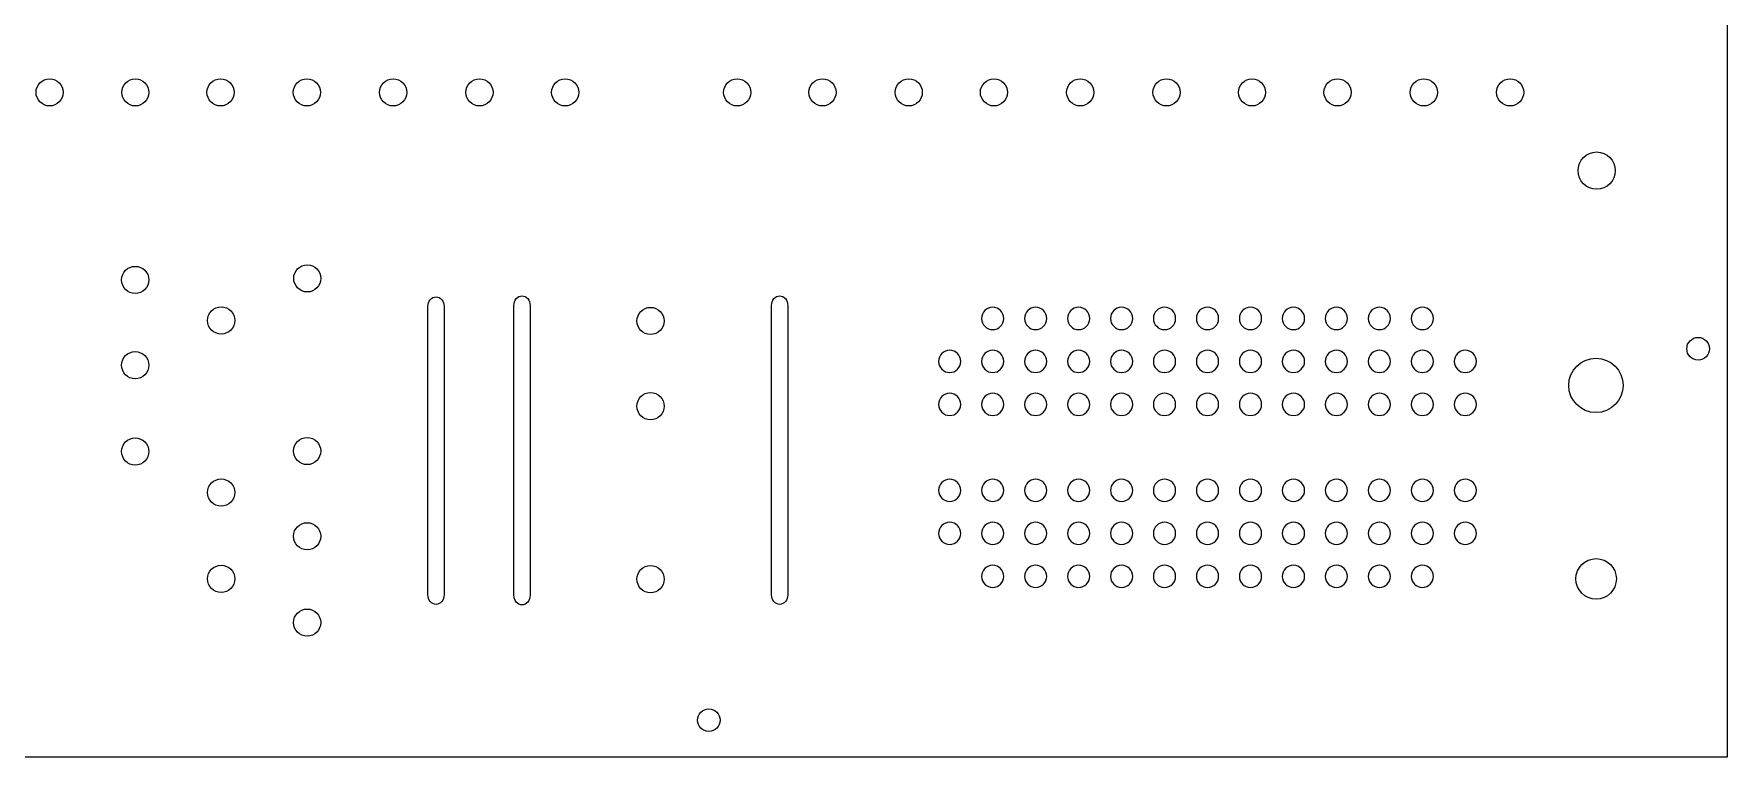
# Model space of a CAD drawing. Header units: millimetres. Extents: x 0 to 760, y 0 to 390.
# Drawn here: x 386.2 to 760, y 0 to 159.6 of the extents above; entities that cross this region are included whole.
import ezdxf

# ---------------------------------------------------------------- set-up
doc = ezdxf.new("R2010")
doc.units = ezdxf.units.MM
doc.layers.get('0').update_dxf_attribs({"linetype": 'CONTINUOUS'})

msp = doc.modelspace()

# ---------------------------------------------------------------- linework, layer by layer
at = {"color": 0}
for p, q in [((760.003, 390.003), (760.003, 0)), ((392.652, 146.681), (392.652, 146.681)), ((411.582, 146.681), (411.582, 146.681)), ((430.399, 146.681), (430.399, 146.681)), ((449.449, 146.681), (449.449, 146.681)), ((468.499, 146.681), (468.499, 146.681)), ((487.549, 146.681), (487.549, 146.681)), ((506.48, 146.681), (506.48, 146.681)), ((544.456, 146.681), (544.456, 146.681)), ((563.277, 146.681), (563.277, 146.681)), ((582.323, 146.68), (582.323, 146.68)), ((601.14, 146.68), (601.14, 146.68)), ((620.19, 146.68), (620.19, 146.68)), ((639.24, 146.68), (639.24, 146.68)), ((658.107, 146.681), (658.107, 146.681)), ((676.991, 146.681), (676.991, 146.681)), ((696.045, 146.681), (696.045, 146.681)), ((715.088, 146.68), (715.088, 146.68)), ((735.316, 129.403), (735.316, 129.403)), ((411.554, 105.288), (411.554, 105.288)), ((449.538, 105.64), (449.538, 105.64)), ((473.174, 35.8263), (473.174, 99.4269)), ((476.758, 99.4269), (476.758, 35.8263)), ((492.146, 35.7202), (492.146, 99.6516)), ((495.734, 99.6516), (495.734, 35.7202)), ((549.035, 35.8207), (549.035, 99.6541)), ((552.623, 99.6541), (552.623, 35.8207)), ((430.526, 96.351), (430.526, 96.351)), ((525.332, 96.2339), (525.332, 96.2339)), ((756.091, 90.1086), (756.091, 90.1086)), ((411.554, 86.4732), (411.554, 86.4732)), ((737.023, 82.0127), (737.023, 82.0127)), ((525.332, 77.439), (525.332, 77.439)), ((411.554, 67.4232), (411.554, 67.4232)), ((449.499, 67.5404), (449.499, 67.5404)), ((430.526, 58.3681), (430.526, 58.3681)), ((449.499, 48.726), (449.499, 48.726)), ((430.526, 39.3181), (430.526, 39.3181)), ((525.332, 39.2603), (525.332, 39.2603)), ((735.552, 39.3266), (735.552, 39.3266)), ((449.499, 29.6761), (449.499, 29.6761)), ((537.693, 8.1456), (537.693, 8.1456)), ((760.003, 0), (0, 0))]:
    msp.add_line(p, q, dxfattribs=at)
at = {"color": 7}
for p, q in [((595.401, 96.792), (595.401, 96.792)), ((604.89, 96.792), (604.89, 96.792)), ((614.377, 96.792), (614.377, 96.792)), ((623.856, 96.7906), (623.856, 96.7906)), ((633.342, 96.7906), (633.342, 96.7906)), ((642.832, 96.792), (642.832, 96.792)), ((652.321, 96.792), (652.321, 96.792)), ((661.801, 96.7906), (661.801, 96.7906)), ((671.29, 96.792), (671.29, 96.792)), ((680.776, 96.792), (680.776, 96.792)), ((690.259, 96.792), (690.259, 96.792)), ((585.922, 87.3054), (585.922, 87.3054)), ((595.401, 87.3054), (595.401, 87.3054)), ((604.89, 87.3054), (604.89, 87.3054)), ((614.377, 87.3054), (614.377, 87.3054)), ((623.856, 87.3054), (623.856, 87.3054)), ((633.342, 87.3054), (633.342, 87.3054)), ((642.832, 87.3054), (642.832, 87.3054)), ((652.321, 87.3054), (652.321, 87.3054)), ((661.801, 87.3054), (661.801, 87.3054)), ((671.29, 87.3054), (671.29, 87.3054)), ((680.776, 87.3054), (680.776, 87.3054)), ((690.259, 87.3054), (690.259, 87.3054)), ((699.745, 87.3054), (699.745, 87.3054)), ((585.922, 77.8192), (585.922, 77.8192)), ((595.401, 77.8207), (595.401, 77.8207)), ((604.89, 77.8192), (604.89, 77.8192)), ((614.377, 77.8192), (614.377, 77.8192)), ((623.856, 77.8192), (623.856, 77.8192)), ((633.342, 77.8192), (633.342, 77.8192)), ((642.832, 77.8192), (642.832, 77.8192)), ((652.321, 77.8192), (652.321, 77.8192)), ((661.801, 77.8192), (661.801, 77.8192)), ((671.29, 77.8207), (671.29, 77.8207)), ((680.776, 77.8207), (680.776, 77.8207)), ((690.259, 77.8192), (690.259, 77.8192)), ((699.745, 77.8207), (699.745, 77.8207)), ((585.922, 58.849), (585.922, 58.849)), ((595.401, 58.849), (595.401, 58.849)), ((604.89, 58.849), (604.89, 58.849)), ((614.377, 58.849), (614.377, 58.849)), ((623.856, 58.849), (623.856, 58.849)), ((633.342, 58.849), (633.342, 58.849)), ((642.832, 58.849), (642.832, 58.849)), ((652.321, 58.849), (652.321, 58.849)), ((661.801, 58.849), (661.801, 58.849)), ((671.29, 58.849), (671.29, 58.849)), ((680.776, 58.849), (680.776, 58.849)), ((690.259, 58.849), (690.259, 58.849)), ((699.745, 58.849), (699.745, 58.849)), ((585.922, 49.3628), (585.922, 49.3628)), ((595.408, 49.3628), (595.408, 49.3628)), ((604.89, 49.3628), (604.89, 49.3628)), ((614.377, 49.3628), (614.377, 49.3628)), ((623.856, 49.3628), (623.856, 49.3628)), ((633.342, 49.3628), (633.342, 49.3628)), ((642.832, 49.3628), (642.832, 49.3628)), ((652.321, 49.3628), (652.321, 49.3628)), ((661.801, 49.3628), (661.801, 49.3628)), ((671.29, 49.3628), (671.29, 49.3628)), ((680.776, 49.3628), (680.776, 49.3628)), ((690.259, 49.3628), (690.259, 49.3628)), ((699.745, 49.3628), (699.745, 49.3628)), ((595.401, 39.8791), (595.401, 39.8791)), ((604.89, 39.8791), (604.89, 39.8791)), ((614.377, 39.8791), (614.377, 39.8791)), ((623.856, 39.8791), (623.856, 39.8791)), ((633.342, 39.8791), (633.342, 39.8791)), ((642.832, 39.8791), (642.832, 39.8791)), ((652.321, 39.8791), (652.321, 39.8791)), ((661.801, 39.8791), (661.801, 39.8791)), ((671.29, 39.8791), (671.29, 39.8791)), ((680.776, 39.8791), (680.776, 39.8791)), ((690.259, 39.8791), (690.259, 39.8791))]:
    msp.add_line(p, q, dxfattribs=at)
at = {"color": 0}
for points in [[(386.652, 146.681), (386.652, 148.337), (387.996, 149.681), (389.65, 149.681)], [(389.65, 149.681), (391.308, 149.681), (392.652, 148.337), (392.652, 146.681)], [(405.585, 146.681), (405.585, 148.337), (406.926, 149.681), (408.584, 149.681)], [(408.584, 149.681), (410.242, 149.681), (411.582, 148.337), (411.582, 146.681)], [(424.399, 146.681), (424.399, 148.337), (425.743, 149.681), (427.397, 149.681)], [(427.397, 149.681), (429.055, 149.681), (430.399, 148.337), (430.399, 146.681)], [(443.449, 146.681), (443.449, 148.337), (444.793, 149.681), (446.447, 149.681)], [(446.447, 149.681), (448.105, 149.681), (449.449, 148.337), (449.449, 146.681)], [(462.499, 146.681), (462.499, 148.337), (463.843, 149.681), (465.497, 149.681)], [(465.497, 149.681), (467.155, 149.681), (468.499, 148.337), (468.499, 146.681)], [(481.549, 146.681), (481.549, 148.337), (482.893, 149.681), (484.547, 149.681)], [(484.547, 149.681), (486.205, 149.681), (487.549, 148.337), (487.549, 146.681)], [(500.482, 146.681), (500.482, 148.337), (501.823, 149.681), (503.481, 149.681)], [(503.481, 149.681), (505.139, 149.681), (506.48, 148.337), (506.48, 146.681)], [(538.455, 146.681), (538.455, 148.337), (539.796, 149.681), (541.454, 149.681)], [(541.454, 149.681), (543.112, 149.681), (544.456, 148.337), (544.456, 146.681)], [(557.28, 146.681), (557.28, 148.337), (558.62, 149.681), (560.278, 149.681)], [(560.278, 149.681), (561.936, 149.681), (563.277, 148.337), (563.277, 146.681)], [(576.326, 146.68), (576.326, 148.336), (577.667, 149.68), (579.325, 149.68)], [(579.325, 149.68), (580.983, 149.68), (582.323, 148.336), (582.323, 146.68)], [(595.14, 146.68), (595.14, 148.336), (596.484, 149.68), (598.142, 149.68)], [(598.142, 149.68), (599.796, 149.68), (601.14, 148.336), (601.14, 146.68)], [(614.19, 146.68), (614.19, 148.337), (615.534, 149.681), (617.192, 149.681)], [(617.192, 149.681), (618.846, 149.681), (620.19, 148.337), (620.19, 146.68)], [(633.243, 146.68), (633.243, 148.337), (634.584, 149.681), (636.242, 149.681)], [(636.242, 149.681), (637.9, 149.681), (639.24, 148.337), (639.24, 146.68)], [(652.11, 146.681), (652.11, 148.337), (653.454, 149.681), (655.108, 149.681)], [(655.108, 149.681), (656.763, 149.681), (658.107, 148.337), (658.107, 146.681)], [(670.99, 146.681), (670.99, 148.337), (672.338, 149.681), (673.993, 149.681)], [(673.993, 149.681), (675.651, 149.681), (676.991, 148.337), (676.991, 146.681)], [(690.044, 146.681), (690.044, 148.337), (691.384, 149.681), (693.039, 149.681)], [(693.039, 149.681), (694.701, 149.681), (696.045, 148.337), (696.045, 146.681)], [(709.087, 146.68), (709.087, 148.336), (710.427, 149.681), (712.085, 149.681)], [(712.085, 149.681), (713.744, 149.681), (715.088, 148.336), (715.088, 146.68)], [(389.65, 143.681), (387.996, 143.681), (386.652, 145.025), (386.652, 146.681)], [(392.652, 146.681), (392.652, 145.025), (391.308, 143.681), (389.65, 143.681)], [(408.584, 143.681), (406.926, 143.681), (405.585, 145.025), (405.585, 146.681)], [(411.582, 146.681), (411.582, 145.025), (410.242, 143.681), (408.584, 143.681)], [(427.397, 143.681), (425.743, 143.681), (424.399, 145.025), (424.399, 146.681)], [(430.399, 146.681), (430.399, 145.025), (429.055, 143.681), (427.397, 143.681)], [(446.447, 143.681), (444.793, 143.681), (443.449, 145.025), (443.449, 146.681)], [(449.449, 146.681), (449.449, 145.025), (448.105, 143.681), (446.447, 143.681)], [(465.497, 143.681), (463.843, 143.681), (462.499, 145.025), (462.499, 146.681)], [(468.499, 146.681), (468.499, 145.025), (467.155, 143.681), (465.497, 143.681)], [(484.547, 143.681), (482.893, 143.681), (481.549, 145.025), (481.549, 146.681)], [(487.549, 146.681), (487.549, 145.025), (486.205, 143.681), (484.547, 143.681)], [(503.481, 143.681), (501.823, 143.681), (500.482, 145.025), (500.482, 146.681)], [(506.48, 146.681), (506.48, 145.025), (505.139, 143.681), (503.481, 143.681)], [(541.454, 143.681), (539.796, 143.681), (538.455, 145.025), (538.455, 146.681)], [(544.456, 146.681), (544.456, 145.025), (543.112, 143.681), (541.454, 143.681)], [(560.278, 143.681), (558.62, 143.681), (557.28, 145.025), (557.28, 146.681)], [(563.277, 146.681), (563.277, 145.025), (561.936, 143.681), (560.278, 143.681)], [(579.325, 143.68), (577.667, 143.68), (576.326, 145.023), (576.326, 146.68)], [(582.323, 146.68), (582.323, 145.023), (580.983, 143.68), (579.325, 143.68)], [(598.142, 143.68), (596.484, 143.68), (595.14, 145.023), (595.14, 146.68)], [(601.14, 146.68), (601.14, 145.023), (599.796, 143.68), (598.142, 143.68)], [(617.192, 143.68), (615.534, 143.68), (614.19, 145.023), (614.19, 146.68)], [(620.19, 146.68), (620.19, 145.023), (618.846, 143.68), (617.192, 143.68)], [(636.242, 143.68), (634.584, 143.68), (633.243, 145.023), (633.243, 146.68)], [(639.24, 146.68), (639.24, 145.023), (637.9, 143.68), (636.242, 143.68)], [(655.108, 143.681), (653.454, 143.681), (652.11, 145.023), (652.11, 146.681)], [(658.107, 146.681), (658.107, 145.023), (656.763, 143.681), (655.108, 143.681)], [(673.993, 143.681), (672.338, 143.681), (670.99, 145.025), (670.99, 146.681)], [(676.991, 146.681), (676.991, 145.025), (675.651, 143.681), (673.993, 143.681)], [(693.039, 143.681), (691.384, 143.681), (690.044, 145.025), (690.044, 146.681)], [(696.045, 146.681), (696.045, 145.025), (694.701, 143.681), (693.039, 143.681)], [(712.085, 143.68), (710.427, 143.68), (709.087, 145.023), (709.087, 146.68)], [(715.088, 146.68), (715.088, 145.023), (713.744, 143.68), (712.085, 143.68)], [(727.086, 129.403), (727.086, 131.676), (728.924, 133.519), (731.199, 133.519)], [(731.199, 133.519), (733.471, 133.519), (735.316, 131.676), (735.316, 129.403)], [(731.199, 125.286), (728.924, 125.286), (727.086, 127.129), (727.086, 129.403)], [(735.316, 129.403), (735.316, 127.129), (733.471, 125.286), (731.199, 125.286)], [(443.537, 105.64), (443.537, 107.298), (444.881, 108.642), (446.536, 108.642)], [(446.536, 108.642), (448.194, 108.642), (449.538, 107.298), (449.538, 105.64)], [(405.553, 105.288), (405.553, 106.945), (406.897, 108.289), (408.555, 108.289)], [(408.555, 102.288), (406.897, 102.288), (405.553, 103.631), (405.553, 105.288)], [(408.555, 108.289), (410.21, 108.289), (411.554, 106.945), (411.554, 105.288)], [(411.554, 105.288), (411.554, 103.631), (410.21, 102.288), (408.555, 102.288)], [(446.536, 102.64), (444.881, 102.64), (443.537, 103.984), (443.537, 105.64)], [(449.538, 105.64), (449.538, 103.984), (448.194, 102.64), (446.536, 102.64)], [(473.174, 99.4269), (473.174, 100.595), (473.978, 101.545), (474.966, 101.545)], [(474.966, 101.545), (475.957, 101.545), (476.758, 100.595), (476.758, 99.4269)], [(492.146, 99.6516), (492.146, 100.827), (492.95, 101.781), (493.942, 101.781)], [(493.942, 101.781), (494.93, 101.781), (495.734, 100.827), (495.734, 99.6516)], [(549.035, 99.6541), (549.035, 100.828), (549.839, 101.781), (550.827, 101.781)], [(550.827, 101.781), (551.819, 101.781), (552.623, 100.828), (552.623, 99.6541)], [(424.526, 96.351), (424.526, 98.0073), (425.87, 99.351), (427.524, 99.351)], [(427.524, 99.351), (429.182, 99.351), (430.526, 98.0073), (430.526, 96.351)], [(519.331, 96.2339), (519.331, 97.8902), (520.675, 99.2339), (522.333, 99.2339)], [(522.333, 99.2339), (523.988, 99.2339), (525.332, 97.8902), (525.332, 96.2339)], [(427.524, 93.351), (425.87, 93.351), (424.526, 94.6947), (424.526, 96.351)], [(430.526, 96.351), (430.526, 94.6947), (429.182, 93.351), (427.524, 93.351)], [(522.333, 93.2339), (520.675, 93.2339), (519.331, 94.5776), (519.331, 96.2339)], [(525.332, 96.2339), (525.332, 94.5776), (523.988, 93.2339), (522.333, 93.2339)], [(751.092, 90.1086), (751.092, 91.488), (752.21, 92.6084), (753.593, 92.6084)], [(753.593, 87.6074), (752.21, 87.6074), (751.092, 88.7278), (751.092, 90.1086)], [(753.593, 92.6084), (754.976, 92.6084), (756.091, 91.488), (756.091, 90.1086)], [(756.091, 90.1086), (756.091, 88.7278), (754.976, 87.6074), (753.593, 87.6074)], [(405.553, 86.4732), (405.553, 88.1295), (406.897, 89.4733), (408.555, 89.4733)], [(408.555, 83.4732), (406.897, 83.4732), (405.553, 84.8169), (405.553, 86.4732)], [(408.555, 89.4733), (410.21, 89.4733), (411.554, 88.1295), (411.554, 86.4732)], [(411.554, 86.4732), (411.554, 84.8169), (410.21, 83.4732), (408.555, 83.4732)], [(725.029, 82.0127), (725.029, 85.3253), (727.71, 88.011), (731.026, 88.011)], [(731.026, 88.011), (734.339, 88.011), (737.023, 85.3253), (737.023, 82.0127)], [(519.331, 77.439), (519.331, 79.0952), (520.675, 80.439), (522.333, 80.439)], [(522.333, 80.439), (523.988, 80.439), (525.332, 79.0952), (525.332, 77.439)], [(731.026, 76.0141), (727.71, 76.0141), (725.029, 78.7012), (725.029, 82.0127)], [(737.023, 82.0127), (737.023, 78.7012), (734.339, 76.0141), (731.026, 76.0141)], [(522.333, 74.4389), (520.675, 74.4389), (519.331, 75.7823), (519.331, 77.439)], [(525.332, 77.439), (525.332, 75.7823), (523.988, 74.4389), (522.333, 74.4389)], [(405.553, 67.4232), (405.553, 69.0795), (406.897, 70.4233), (408.555, 70.4233)], [(408.555, 64.4232), (406.897, 64.4232), (405.553, 65.7669), (405.553, 67.4232)], [(408.555, 70.4233), (410.21, 70.4233), (411.554, 69.0795), (411.554, 67.4232)], [(411.554, 67.4232), (411.554, 65.7669), (410.21, 64.4232), (408.555, 64.4232)], [(443.498, 67.5404), (443.498, 69.1967), (444.839, 70.5404), (446.497, 70.5404)], [(446.497, 64.5403), (444.839, 64.5403), (443.498, 65.8841), (443.498, 67.5404)], [(446.497, 70.5404), (448.155, 70.5404), (449.499, 69.1967), (449.499, 67.5404)], [(449.499, 67.5404), (449.499, 65.8841), (448.155, 64.5403), (446.497, 64.5403)], [(424.526, 58.3681), (424.526, 60.0258), (425.87, 61.3696), (427.524, 61.3696)], [(427.524, 61.3696), (429.182, 61.3696), (430.526, 60.0258), (430.526, 58.3681)], [(427.524, 55.3681), (425.87, 55.3681), (424.526, 56.7118), (424.526, 58.3681)], [(430.526, 58.3681), (430.526, 56.7118), (429.182, 55.3681), (427.524, 55.3681)], [(443.498, 48.726), (443.498, 50.3823), (444.839, 51.726), (446.497, 51.726)], [(446.497, 45.726), (444.839, 45.726), (443.498, 47.0697), (443.498, 48.726)], [(446.497, 51.726), (448.155, 51.726), (449.499, 50.3823), (449.499, 48.726)], [(449.499, 48.726), (449.499, 47.0697), (448.155, 45.726), (446.497, 45.726)], [(424.526, 39.3181), (424.526, 40.9744), (425.87, 42.3182), (427.524, 42.3182)], [(427.524, 42.3182), (429.182, 42.3182), (430.526, 40.9744), (430.526, 39.3181)], [(519.331, 39.2603), (519.331, 40.9166), (520.675, 42.2603), (522.333, 42.2603)], [(522.333, 42.2603), (523.988, 42.2603), (525.332, 40.9166), (525.332, 39.2603)], [(726.613, 39.3266), (726.613, 41.7961), (728.613, 43.7967), (731.086, 43.7967)], [(731.086, 43.7967), (733.552, 43.7967), (735.552, 41.7961), (735.552, 39.3266)], [(427.524, 36.3181), (425.87, 36.3181), (424.526, 37.6619), (424.526, 39.3181)], [(430.526, 39.3181), (430.526, 37.6619), (429.182, 36.3181), (427.524, 36.3181)], [(522.333, 36.2603), (520.675, 36.2603), (519.331, 37.604), (519.331, 39.2603)], [(525.332, 39.2603), (525.332, 37.604), (523.988, 36.2603), (522.333, 36.2603)], [(731.086, 34.8575), (728.613, 34.8575), (726.613, 36.8582), (726.613, 39.3266)], [(735.552, 39.3266), (735.552, 36.8582), (733.552, 34.8575), (731.086, 34.8575)], [(474.966, 33.7068), (473.978, 33.7068), (473.174, 34.6549), (473.174, 35.8263)], [(476.758, 35.8263), (476.758, 34.6549), (475.957, 33.7068), (474.966, 33.7068)], [(493.942, 33.5897), (492.95, 33.5897), (492.146, 34.5419), (492.146, 35.7202)], [(495.734, 35.7202), (495.734, 34.5419), (494.93, 33.5897), (493.942, 33.5897)], [(550.827, 33.6944), (549.839, 33.6944), (549.035, 34.6452), (549.035, 35.8207)], [(552.623, 35.8207), (552.623, 34.6452), (551.819, 33.6944), (550.827, 33.6944)], [(443.498, 29.6761), (443.498, 31.3325), (444.839, 32.676), (446.497, 32.676)], [(446.497, 32.676), (448.155, 32.676), (449.499, 31.3325), (449.499, 29.6761)], [(446.497, 26.6761), (444.839, 26.6761), (443.498, 28.0197), (443.498, 29.6761)], [(449.499, 29.6761), (449.499, 28.0197), (448.155, 26.6761), (446.497, 26.6761)], [(532.694, 8.1456), (532.694, 9.5264), (533.813, 10.6454), (535.196, 10.6454)], [(535.196, 5.6458), (533.813, 5.6458), (532.694, 6.7648), (532.694, 8.1456)], [(535.196, 10.6454), (536.575, 10.6454), (537.693, 9.5264), (537.693, 8.1456)], [(537.693, 8.1456), (537.693, 6.7648), (536.575, 5.6458), (535.196, 5.6458)]]:
    msp.add_open_spline(points, degree=3, dxfattribs=at)
at = {"color": 7}
for points in [[(597.86, 99.2449), (596.505, 99.2449), (595.401, 98.1481), (595.401, 96.792)], [(600.311, 96.792), (600.311, 98.1481), (599.214, 99.2449), (597.86, 99.2449)], [(607.346, 99.2449), (605.988, 99.2449), (604.89, 98.1481), (604.89, 96.792)], [(609.801, 96.792), (609.801, 98.1481), (608.7, 99.2449), (607.346, 99.2449)], [(616.828, 99.2449), (615.47, 99.2449), (614.377, 98.1481), (614.377, 96.792)], [(619.284, 96.792), (619.284, 98.1481), (618.183, 99.2449), (616.828, 99.2449)], [(626.311, 99.2449), (624.956, 99.2449), (623.856, 98.1481), (623.856, 96.7906)], [(628.763, 96.7906), (628.763, 98.1481), (627.669, 99.2449), (626.311, 99.2449)], [(635.797, 99.2449), (634.443, 99.2449), (633.342, 98.1481), (633.342, 96.7906)], [(638.253, 96.7906), (638.253, 98.1481), (637.152, 99.2449), (635.797, 99.2449)], [(645.287, 99.2449), (643.932, 99.2449), (642.832, 98.1481), (642.832, 96.792)], [(647.739, 96.792), (647.739, 98.1481), (646.638, 99.2449), (645.287, 99.2449)], [(654.773, 99.2449), (653.419, 99.2449), (652.321, 98.1481), (652.321, 96.792)], [(657.229, 96.792), (657.229, 98.1481), (656.131, 99.2449), (654.773, 99.2449)], [(664.256, 99.2449), (662.898, 99.2449), (661.801, 98.1481), (661.801, 96.7906)], [(666.711, 96.7906), (666.711, 98.1481), (665.611, 99.2449), (664.256, 99.2449)], [(673.746, 99.2449), (672.391, 99.2449), (671.29, 98.1481), (671.29, 96.792)], [(676.197, 96.792), (676.197, 98.1481), (675.104, 99.2449), (673.746, 99.2449)], [(683.228, 99.2449), (681.877, 99.2449), (680.776, 98.1481), (680.776, 96.792)], [(685.687, 96.792), (685.687, 98.1481), (684.583, 99.2449), (683.228, 99.2449)], [(692.718, 99.2449), (691.36, 99.2449), (690.259, 98.1481), (690.259, 96.792)], [(695.166, 96.792), (695.166, 98.1481), (694.069, 99.2449), (692.718, 99.2449)], [(595.401, 96.792), (595.401, 95.4359), (596.505, 94.3377), (597.86, 94.3377)], [(597.86, 94.3377), (599.214, 94.3377), (600.311, 95.4359), (600.311, 96.792)], [(604.89, 96.792), (604.89, 95.4359), (605.988, 94.3377), (607.346, 94.3377)], [(607.346, 94.3377), (608.7, 94.3377), (609.801, 95.4359), (609.801, 96.792)], [(614.377, 96.792), (614.377, 95.4359), (615.47, 94.3377), (616.828, 94.3377)], [(616.828, 94.3377), (618.183, 94.3377), (619.284, 95.4359), (619.284, 96.792)], [(623.856, 96.7906), (623.856, 95.4359), (624.956, 94.3363), (626.311, 94.3363)], [(626.311, 94.3363), (627.669, 94.3363), (628.763, 95.4359), (628.763, 96.7906)], [(633.342, 96.7906), (633.342, 95.4359), (634.443, 94.3363), (635.797, 94.3363)], [(635.797, 94.3363), (637.152, 94.3363), (638.253, 95.4359), (638.253, 96.7906)], [(642.832, 96.792), (642.832, 95.4359), (643.932, 94.3377), (645.287, 94.3377)], [(645.287, 94.3377), (646.638, 94.3377), (647.739, 95.4359), (647.739, 96.792)], [(652.321, 96.792), (652.321, 95.4359), (653.419, 94.3377), (654.773, 94.3377)], [(654.773, 94.3377), (656.131, 94.3377), (657.229, 95.4359), (657.229, 96.792)], [(661.801, 96.7906), (661.801, 95.4359), (662.898, 94.3363), (664.256, 94.3363)], [(664.256, 94.3363), (665.611, 94.3363), (666.711, 95.4359), (666.711, 96.7906)], [(671.29, 96.792), (671.29, 95.4359), (672.391, 94.3377), (673.746, 94.3377)], [(673.746, 94.3377), (675.104, 94.3377), (676.197, 95.4359), (676.197, 96.792)], [(680.776, 96.792), (680.776, 95.4359), (681.877, 94.3377), (683.228, 94.3377)], [(683.228, 94.3377), (684.583, 94.3377), (685.687, 95.4359), (685.687, 96.792)], [(690.259, 96.792), (690.259, 95.4359), (691.36, 94.3377), (692.718, 94.3377)], [(692.718, 94.3377), (694.069, 94.3377), (695.166, 95.4359), (695.166, 96.792)], [(588.377, 89.7611), (587.019, 89.7611), (585.922, 88.6601), (585.922, 87.3054)], [(590.829, 87.3054), (590.829, 88.6601), (589.732, 89.7611), (588.377, 89.7611)], [(597.86, 89.7611), (596.505, 89.7611), (595.401, 88.6601), (595.401, 87.3054)], [(600.311, 87.3054), (600.311, 88.6601), (599.214, 89.7611), (597.86, 89.7611)], [(607.346, 89.7611), (605.988, 89.7611), (604.89, 88.6601), (604.89, 87.3054)], [(609.801, 87.3054), (609.801, 88.6601), (608.7, 89.7611), (607.346, 89.7611)], [(616.828, 89.7601), (615.47, 89.7601), (614.377, 88.6601), (614.377, 87.3054)], [(619.284, 87.3054), (619.284, 88.6601), (618.183, 89.7601), (616.828, 89.7601)], [(626.311, 89.7601), (624.956, 89.7601), (623.856, 88.6601), (623.856, 87.3054)], [(628.763, 87.3054), (628.763, 88.6601), (627.669, 89.7601), (626.311, 89.7601)], [(635.797, 89.7601), (634.443, 89.7601), (633.342, 88.6601), (633.342, 87.3054)], [(638.253, 87.3054), (638.253, 88.6601), (637.152, 89.7601), (635.797, 89.7601)], [(645.287, 89.7601), (643.932, 89.7601), (642.832, 88.6601), (642.832, 87.3054)], [(647.739, 87.3054), (647.739, 88.6601), (646.638, 89.7601), (645.287, 89.7601)], [(654.773, 89.7611), (653.419, 89.7611), (652.321, 88.6601), (652.321, 87.3054)], [(657.229, 87.3054), (657.229, 88.6601), (656.131, 89.7611), (654.773, 89.7611)], [(664.256, 89.7601), (662.898, 89.7601), (661.801, 88.6601), (661.801, 87.3054)], [(666.711, 87.3054), (666.711, 88.6601), (665.611, 89.7601), (664.256, 89.7601)], [(673.746, 89.7601), (672.391, 89.7601), (671.29, 88.6601), (671.29, 87.3054)], [(676.197, 87.3054), (676.197, 88.6601), (675.104, 89.7601), (673.746, 89.7601)], [(683.228, 89.7611), (681.877, 89.7611), (680.776, 88.6601), (680.776, 87.3054)], [(685.687, 87.3054), (685.687, 88.6601), (684.583, 89.7611), (683.228, 89.7611)], [(692.718, 89.7611), (691.36, 89.7611), (690.259, 88.6601), (690.259, 87.3054)], [(695.166, 87.3054), (695.166, 88.6601), (694.069, 89.7611), (692.718, 89.7611)], [(702.201, 89.7611), (700.85, 89.7611), (699.745, 88.6601), (699.745, 87.3054)], [(704.656, 87.3054), (704.656, 88.6601), (703.559, 89.7611), (702.201, 89.7611)], [(585.922, 87.3054), (585.922, 85.9511), (587.019, 84.8526), (588.377, 84.8526)], [(588.377, 84.8526), (589.732, 84.8526), (590.829, 85.9511), (590.829, 87.3054)], [(595.401, 87.3054), (595.401, 85.9497), (596.505, 84.8526), (597.86, 84.8526)], [(597.86, 84.8526), (599.214, 84.8526), (600.311, 85.9497), (600.311, 87.3054)], [(604.89, 87.3054), (604.89, 85.9511), (605.988, 84.8526), (607.346, 84.8526)], [(607.346, 84.8526), (608.7, 84.8526), (609.801, 85.9511), (609.801, 87.3054)], [(614.377, 87.3054), (614.377, 85.9497), (615.47, 84.8526), (616.828, 84.8526)], [(616.828, 84.8526), (618.183, 84.8526), (619.284, 85.9497), (619.284, 87.3054)], [(623.856, 87.3054), (623.856, 85.9497), (624.956, 84.8526), (626.311, 84.8526)], [(626.311, 84.8526), (627.669, 84.8526), (628.763, 85.9497), (628.763, 87.3054)], [(633.342, 87.3054), (633.342, 85.9497), (634.443, 84.8526), (635.797, 84.8526)], [(635.797, 84.8526), (637.152, 84.8526), (638.253, 85.9497), (638.253, 87.3054)], [(642.832, 87.3054), (642.832, 85.9511), (643.932, 84.8526), (645.287, 84.8526)], [(645.287, 84.8526), (646.638, 84.8526), (647.739, 85.9511), (647.739, 87.3054)], [(652.321, 87.3054), (652.321, 85.9511), (653.419, 84.8526), (654.773, 84.8526)], [(654.773, 84.8526), (656.131, 84.8526), (657.229, 85.9511), (657.229, 87.3054)], [(661.801, 87.3054), (661.801, 85.9497), (662.898, 84.8526), (664.256, 84.8526)], [(664.256, 84.8526), (665.611, 84.8526), (666.711, 85.9497), (666.711, 87.3054)], [(671.29, 87.3054), (671.29, 85.9497), (672.391, 84.8526), (673.746, 84.8526)], [(673.746, 84.8526), (675.104, 84.8526), (676.197, 85.9497), (676.197, 87.3054)], [(680.776, 87.3054), (680.776, 85.9511), (681.877, 84.8526), (683.228, 84.8526)], [(683.228, 84.8526), (684.583, 84.8526), (685.687, 85.9511), (685.687, 87.3054)], [(690.259, 87.3054), (690.259, 85.9497), (691.36, 84.8526), (692.718, 84.8526)], [(692.718, 84.8526), (694.069, 84.8526), (695.166, 85.9497), (695.166, 87.3054)], [(699.745, 87.3054), (699.745, 85.9511), (700.85, 84.8526), (702.201, 84.8526)], [(702.201, 84.8526), (703.559, 84.8526), (704.656, 85.9511), (704.656, 87.3054)], [(588.377, 80.2749), (587.019, 80.2749), (585.922, 79.1767), (585.922, 77.8192)], [(590.829, 77.8192), (590.829, 79.1767), (589.732, 80.2749), (588.377, 80.2749)], [(597.86, 80.2749), (596.505, 80.2749), (595.401, 79.1767), (595.401, 77.8207)], [(600.311, 77.8207), (600.311, 79.1767), (599.214, 80.2749), (597.86, 80.2749)], [(607.346, 80.2749), (605.988, 80.2749), (604.89, 79.1767), (604.89, 77.8192)], [(609.801, 77.8192), (609.801, 79.1767), (608.7, 80.2749), (607.346, 80.2749)], [(616.828, 80.2749), (615.47, 80.2749), (614.377, 79.1767), (614.377, 77.8192)], [(619.284, 77.8192), (619.284, 79.1767), (618.183, 80.2749), (616.828, 80.2749)], [(626.311, 80.2749), (624.956, 80.2749), (623.856, 79.1767), (623.856, 77.8192)], [(628.763, 77.8192), (628.763, 79.1767), (627.669, 80.2749), (626.311, 80.2749)], [(635.797, 80.2735), (634.443, 80.2735), (633.342, 79.1767), (633.342, 77.8192)], [(638.253, 77.8192), (638.253, 79.1767), (637.152, 80.2735), (635.797, 80.2735)], [(645.287, 80.2749), (643.932, 80.2749), (642.832, 79.1767), (642.832, 77.8192)], [(647.739, 77.8192), (647.739, 79.1767), (646.638, 80.2749), (645.287, 80.2749)], [(654.773, 80.2749), (653.419, 80.2749), (652.321, 79.1767), (652.321, 77.8192)], [(657.229, 77.8192), (657.229, 79.1767), (656.131, 80.2749), (654.773, 80.2749)], [(664.256, 80.2749), (662.898, 80.2749), (661.801, 79.1767), (661.801, 77.8192)], [(666.711, 77.8192), (666.711, 79.1767), (665.611, 80.2749), (664.256, 80.2749)], [(673.746, 80.2749), (672.391, 80.2749), (671.29, 79.1767), (671.29, 77.8207)], [(676.197, 77.8207), (676.197, 79.1767), (675.104, 80.2749), (673.746, 80.2749)], [(683.228, 80.2749), (681.877, 80.2749), (680.776, 79.1767), (680.776, 77.8207)], [(685.687, 77.8207), (685.687, 79.1767), (684.583, 80.2749), (683.228, 80.2749)], [(692.718, 80.2749), (691.36, 80.2749), (690.259, 79.1767), (690.259, 77.8192)], [(695.166, 77.8192), (695.166, 79.1767), (694.069, 80.2749), (692.718, 80.2749)], [(702.201, 80.2749), (700.85, 80.2749), (699.745, 79.1767), (699.745, 77.8207)], [(704.656, 77.8207), (704.656, 79.1767), (703.559, 80.2749), (702.201, 80.2749)], [(585.922, 77.8192), (585.922, 76.466), (587.019, 75.365), (588.377, 75.365)], [(588.377, 75.365), (589.732, 75.365), (590.829, 76.466), (590.829, 77.8192)], [(595.401, 77.8207), (595.401, 76.466), (596.505, 75.3664), (597.86, 75.3664)], [(597.86, 75.3664), (599.214, 75.3664), (600.311, 76.466), (600.311, 77.8207)], [(604.89, 77.8192), (604.89, 76.466), (605.988, 75.3664), (607.346, 75.3664)], [(607.346, 75.3664), (608.7, 75.3664), (609.801, 76.466), (609.801, 77.8192)], [(614.377, 77.8192), (614.377, 76.466), (615.47, 75.365), (616.828, 75.365)], [(616.828, 75.365), (618.183, 75.365), (619.284, 76.466), (619.284, 77.8192)], [(623.856, 77.8192), (623.856, 76.466), (624.956, 75.365), (626.311, 75.365)], [(626.311, 75.365), (627.669, 75.365), (628.763, 76.466), (628.763, 77.8192)], [(633.342, 77.8192), (633.342, 76.466), (634.443, 75.365), (635.797, 75.365)], [(635.797, 75.365), (637.152, 75.365), (638.253, 76.466), (638.253, 77.8192)], [(642.832, 77.8192), (642.832, 76.466), (643.932, 75.365), (645.287, 75.365)], [(645.287, 75.365), (646.638, 75.365), (647.739, 76.466), (647.739, 77.8192)], [(652.321, 77.8192), (652.321, 76.466), (653.419, 75.365), (654.773, 75.365)], [(654.773, 75.365), (656.131, 75.365), (657.229, 76.466), (657.229, 77.8192)], [(661.801, 77.8192), (661.801, 76.466), (662.898, 75.365), (664.256, 75.365)], [(664.256, 75.365), (665.611, 75.365), (666.711, 76.466), (666.711, 77.8192)], [(671.29, 77.8207), (671.29, 76.466), (672.391, 75.365), (673.746, 75.365)], [(673.746, 75.365), (675.104, 75.365), (676.197, 76.466), (676.197, 77.8207)], [(680.776, 77.8207), (680.776, 76.466), (681.877, 75.3664), (683.228, 75.3664)], [(683.228, 75.3664), (684.583, 75.3664), (685.687, 76.466), (685.687, 77.8207)], [(690.259, 77.8192), (690.259, 76.466), (691.36, 75.365), (692.718, 75.365)], [(692.718, 75.365), (694.069, 75.365), (695.166, 76.466), (695.166, 77.8192)], [(699.745, 77.8207), (699.745, 76.466), (700.85, 75.365), (702.201, 75.365)], [(702.201, 75.365), (703.559, 75.365), (704.656, 76.466), (704.656, 77.8207)], [(588.377, 61.3033), (587.019, 61.3033), (585.922, 60.2065), (585.922, 58.849)], [(590.829, 58.849), (590.829, 60.2065), (589.732, 61.3033), (588.377, 61.3033)], [(597.86, 61.3033), (596.505, 61.3033), (595.401, 60.2065), (595.401, 58.849)], [(600.311, 58.849), (600.311, 60.2065), (599.214, 61.3033), (597.86, 61.3033)], [(607.346, 61.3033), (605.988, 61.3033), (604.89, 60.2065), (604.89, 58.849)], [(609.801, 58.849), (609.801, 60.2065), (608.7, 61.3033), (607.346, 61.3033)], [(616.828, 61.3022), (615.47, 61.3022), (614.377, 60.2065), (614.377, 58.849)], [(619.284, 58.849), (619.284, 60.2065), (618.183, 61.3022), (616.828, 61.3022)], [(626.311, 61.3022), (624.956, 61.3022), (623.856, 60.2051), (623.856, 58.849)], [(628.763, 58.849), (628.763, 60.2051), (627.669, 61.3022), (626.311, 61.3022)], [(635.797, 61.3022), (634.443, 61.3022), (633.342, 60.2051), (633.342, 58.849)], [(638.253, 58.849), (638.253, 60.2051), (637.152, 61.3022), (635.797, 61.3022)], [(645.287, 61.3033), (643.932, 61.3033), (642.832, 60.2065), (642.832, 58.849)], [(647.739, 58.849), (647.739, 60.2065), (646.638, 61.3033), (645.287, 61.3033)], [(654.773, 61.3033), (653.419, 61.3033), (652.321, 60.2065), (652.321, 58.849)], [(657.229, 58.849), (657.229, 60.2065), (656.131, 61.3033), (654.773, 61.3033)], [(664.256, 61.3022), (662.898, 61.3022), (661.801, 60.2051), (661.801, 58.849)], [(666.711, 58.849), (666.711, 60.2051), (665.611, 61.3022), (664.256, 61.3022)], [(673.746, 61.3033), (672.391, 61.3033), (671.29, 60.2065), (671.29, 58.849)], [(676.197, 58.849), (676.197, 60.2065), (675.104, 61.3033), (673.746, 61.3033)], [(683.228, 61.3033), (681.877, 61.3033), (680.776, 60.2065), (680.776, 58.849)], [(685.687, 58.849), (685.687, 60.2065), (684.583, 61.3033), (683.228, 61.3033)], [(692.718, 61.3033), (691.36, 61.3033), (690.259, 60.2065), (690.259, 58.849)], [(695.166, 58.849), (695.166, 60.2065), (694.069, 61.3033), (692.718, 61.3033)], [(702.201, 61.3033), (700.85, 61.3033), (699.745, 60.2051), (699.745, 58.849)], [(704.656, 58.849), (704.656, 60.2051), (703.559, 61.3033), (702.201, 61.3033)], [(585.922, 58.849), (585.922, 57.4933), (587.019, 56.3933), (588.377, 56.3933)], [(588.377, 56.3933), (589.732, 56.3933), (590.829, 57.4933), (590.829, 58.849)], [(595.401, 58.849), (595.401, 57.4933), (596.505, 56.3947), (597.86, 56.3947)], [(597.86, 56.3947), (599.214, 56.3947), (600.311, 57.4933), (600.311, 58.849)], [(604.89, 58.849), (604.89, 57.4933), (605.988, 56.3933), (607.346, 56.3933)], [(607.346, 56.3933), (608.7, 56.3933), (609.801, 57.4933), (609.801, 58.849)], [(614.377, 58.849), (614.377, 57.4933), (615.47, 56.3947), (616.828, 56.3947)], [(616.828, 56.3947), (618.183, 56.3947), (619.284, 57.4933), (619.284, 58.849)], [(623.856, 58.849), (623.856, 57.4933), (624.956, 56.3933), (626.311, 56.3933)], [(626.311, 56.3933), (627.669, 56.3933), (628.763, 57.4933), (628.763, 58.849)], [(633.342, 58.849), (633.342, 57.4918), (634.443, 56.3933), (635.797, 56.3933)], [(635.797, 56.3933), (637.152, 56.3933), (638.253, 57.4918), (638.253, 58.849)], [(642.832, 58.849), (642.832, 57.4933), (643.932, 56.3933), (645.287, 56.3933)], [(645.287, 56.3933), (646.638, 56.3933), (647.739, 57.4933), (647.739, 58.849)], [(652.321, 58.849), (652.321, 57.4933), (653.419, 56.3947), (654.773, 56.3947)], [(654.773, 56.3947), (656.131, 56.3947), (657.229, 57.4933), (657.229, 58.849)], [(661.801, 58.849), (661.801, 57.4933), (662.898, 56.3933), (664.256, 56.3933)], [(664.256, 56.3933), (665.611, 56.3933), (666.711, 57.4933), (666.711, 58.849)], [(671.29, 58.849), (671.29, 57.4933), (672.391, 56.3933), (673.746, 56.3933)], [(673.746, 56.3933), (675.104, 56.3933), (676.197, 57.4933), (676.197, 58.849)], [(680.776, 58.849), (680.776, 57.4933), (681.877, 56.3933), (683.228, 56.3933)], [(683.228, 56.3933), (684.583, 56.3933), (685.687, 57.4933), (685.687, 58.849)], [(690.259, 58.849), (690.259, 57.4933), (691.36, 56.3933), (692.718, 56.3933)], [(692.718, 56.3933), (694.069, 56.3933), (695.166, 57.4933), (695.166, 58.849)], [(699.745, 58.849), (699.745, 57.4933), (700.85, 56.3933), (702.201, 56.3933)], [(702.201, 56.3933), (703.559, 56.3933), (704.656, 57.4933), (704.656, 58.849)], [(588.377, 51.8171), (587.019, 51.8171), (585.922, 50.7189), (585.922, 49.3628)], [(585.922, 49.3628), (585.922, 48.0081), (587.019, 46.9099), (588.377, 46.9099)], [(590.829, 49.3628), (590.829, 50.7189), (589.732, 51.8171), (588.377, 51.8171)], [(588.377, 46.9099), (589.732, 46.9099), (590.829, 48.0081), (590.829, 49.3628)], [(597.86, 51.8171), (596.505, 51.8171), (595.408, 50.7189), (595.408, 49.3628)], [(595.408, 49.3628), (595.408, 48.0081), (596.505, 46.9113), (597.86, 46.9113)], [(600.311, 49.3628), (600.311, 50.7189), (599.214, 51.8171), (597.86, 51.8171)], [(597.86, 46.9113), (599.214, 46.9113), (600.311, 48.0081), (600.311, 49.3628)], [(607.346, 51.8171), (605.988, 51.8171), (604.89, 50.7199), (604.89, 49.3628)], [(604.89, 49.3628), (604.89, 48.0081), (605.988, 46.9099), (607.346, 46.9099)], [(609.801, 49.3628), (609.801, 50.7199), (608.7, 51.8171), (607.346, 51.8171)], [(607.346, 46.9099), (608.7, 46.9099), (609.801, 48.0081), (609.801, 49.3628)], [(616.828, 51.8171), (615.47, 51.8171), (614.377, 50.7189), (614.377, 49.3628)], [(614.377, 49.3628), (614.377, 48.0081), (615.47, 46.9099), (616.828, 46.9099)], [(619.284, 49.3628), (619.284, 50.7189), (618.183, 51.8171), (616.828, 51.8171)], [(616.828, 46.9099), (618.183, 46.9099), (619.284, 48.0081), (619.284, 49.3628)], [(626.311, 51.8171), (624.956, 51.8171), (623.856, 50.7189), (623.856, 49.3628)], [(623.856, 49.3628), (623.856, 48.0081), (624.956, 46.9099), (626.311, 46.9099)], [(628.763, 49.3628), (628.763, 50.7189), (627.669, 51.8171), (626.311, 51.8171)], [(626.311, 46.9099), (627.669, 46.9099), (628.763, 48.0081), (628.763, 49.3628)], [(635.797, 51.8171), (634.443, 51.8171), (633.342, 50.7189), (633.342, 49.3628)], [(633.342, 49.3628), (633.342, 48.0081), (634.443, 46.9099), (635.797, 46.9099)], [(638.253, 49.3628), (638.253, 50.7189), (637.152, 51.8171), (635.797, 51.8171)], [(635.797, 46.9099), (637.152, 46.9099), (638.253, 48.0081), (638.253, 49.3628)], [(645.287, 51.8171), (643.932, 51.8171), (642.832, 50.7189), (642.832, 49.3628)], [(642.832, 49.3628), (642.832, 48.0081), (643.932, 46.9099), (645.287, 46.9099)], [(647.739, 49.3628), (647.739, 50.7189), (646.638, 51.8171), (645.287, 51.8171)], [(645.287, 46.9099), (646.638, 46.9099), (647.739, 48.0081), (647.739, 49.3628)], [(654.773, 51.8171), (653.419, 51.8171), (652.321, 50.7199), (652.321, 49.3628)], [(652.321, 49.3628), (652.321, 48.0081), (653.419, 46.9099), (654.773, 46.9099)], [(657.229, 49.3628), (657.229, 50.7199), (656.131, 51.8171), (654.773, 51.8171)], [(654.773, 46.9099), (656.131, 46.9099), (657.229, 48.0081), (657.229, 49.3628)], [(664.256, 51.8171), (662.898, 51.8171), (661.801, 50.7189), (661.801, 49.3628)], [(661.801, 49.3628), (661.801, 48.0081), (662.898, 46.9099), (664.256, 46.9099)], [(666.711, 49.3628), (666.711, 50.7189), (665.611, 51.8171), (664.256, 51.8171)], [(664.256, 46.9099), (665.611, 46.9099), (666.711, 48.0081), (666.711, 49.3628)], [(673.746, 51.8171), (672.391, 51.8171), (671.29, 50.7199), (671.29, 49.3628)], [(671.29, 49.3628), (671.29, 48.0081), (672.391, 46.9099), (673.746, 46.9099)], [(676.197, 49.3628), (676.197, 50.7199), (675.104, 51.8171), (673.746, 51.8171)], [(673.746, 46.9099), (675.104, 46.9099), (676.197, 48.0081), (676.197, 49.3628)], [(683.228, 51.8171), (681.877, 51.8171), (680.776, 50.7189), (680.776, 49.3628)], [(680.776, 49.3628), (680.776, 48.0081), (681.877, 46.9113), (683.228, 46.9113)], [(685.687, 49.3628), (685.687, 50.7189), (684.583, 51.8171), (683.228, 51.8171)], [(683.228, 46.9113), (684.583, 46.9113), (685.687, 48.0081), (685.687, 49.3628)], [(692.718, 51.8171), (691.36, 51.8171), (690.259, 50.7189), (690.259, 49.3628)], [(690.259, 49.3628), (690.259, 48.0081), (691.36, 46.9099), (692.718, 46.9099)], [(695.166, 49.3628), (695.166, 50.7189), (694.069, 51.8171), (692.718, 51.8171)], [(692.718, 46.9099), (694.069, 46.9099), (695.166, 48.0081), (695.166, 49.3628)], [(702.201, 51.8171), (700.85, 51.8171), (699.745, 50.7189), (699.745, 49.3628)], [(699.745, 49.3628), (699.745, 48.0081), (700.85, 46.9099), (702.201, 46.9099)], [(704.656, 49.3628), (704.656, 50.7189), (703.559, 51.8171), (702.201, 51.8171)], [(702.201, 46.9099), (703.559, 46.9099), (704.656, 48.0081), (704.656, 49.3628)], [(597.86, 42.3305), (596.505, 42.3305), (595.401, 41.2351), (595.401, 39.8791)], [(600.311, 39.8791), (600.311, 41.2351), (599.214, 42.3305), (597.86, 42.3305)], [(607.346, 42.3319), (605.988, 42.3319), (604.89, 41.2351), (604.89, 39.8791)], [(609.801, 39.8791), (609.801, 41.2351), (608.7, 42.3319), (607.346, 42.3319)], [(616.828, 42.3305), (615.47, 42.3305), (614.377, 41.2351), (614.377, 39.8791)], [(619.284, 39.8791), (619.284, 41.2351), (618.183, 42.3305), (616.828, 42.3305)], [(626.311, 42.3305), (624.956, 42.3305), (623.856, 41.2351), (623.856, 39.8791)], [(628.763, 39.8791), (628.763, 41.2351), (627.669, 42.3305), (626.311, 42.3305)], [(635.797, 42.3305), (634.443, 42.3305), (633.342, 41.2351), (633.342, 39.8791)], [(638.253, 39.8791), (638.253, 41.2351), (637.152, 42.3305), (635.797, 42.3305)], [(645.287, 42.3305), (643.932, 42.3305), (642.832, 41.2351), (642.832, 39.8791)], [(647.739, 39.8791), (647.739, 41.2351), (646.638, 42.3305), (645.287, 42.3305)], [(654.773, 42.3319), (653.419, 42.3319), (652.321, 41.2351), (652.321, 39.8791)], [(657.229, 39.8791), (657.229, 41.2351), (656.131, 42.3319), (654.773, 42.3319)], [(664.256, 42.3305), (662.898, 42.3305), (661.801, 41.2351), (661.801, 39.8791)], [(666.711, 39.8791), (666.711, 41.2351), (665.611, 42.3305), (664.256, 42.3305)], [(673.746, 42.3305), (672.391, 42.3305), (671.29, 41.2351), (671.29, 39.8791)], [(676.197, 39.8791), (676.197, 41.2351), (675.104, 42.3305), (673.746, 42.3305)], [(683.228, 42.3319), (681.877, 42.3319), (680.776, 41.2351), (680.776, 39.8791)], [(685.687, 39.8791), (685.687, 41.2351), (684.583, 42.3319), (683.228, 42.3319)], [(692.718, 42.3319), (691.36, 42.3319), (690.259, 41.2351), (690.259, 39.8791)], [(695.166, 39.8791), (695.166, 41.2351), (694.069, 42.3319), (692.718, 42.3319)], [(595.401, 39.8791), (595.401, 38.5216), (596.505, 37.4234), (597.86, 37.4234)], [(597.86, 37.4234), (599.214, 37.4234), (600.311, 38.5216), (600.311, 39.8791)], [(604.89, 39.8791), (604.89, 38.523), (605.988, 37.4234), (607.346, 37.4234)], [(607.346, 37.4234), (608.7, 37.4234), (609.801, 38.523), (609.801, 39.8791)], [(614.377, 39.8791), (614.377, 38.523), (615.47, 37.4234), (616.828, 37.4234)], [(616.828, 37.4234), (618.183, 37.4234), (619.284, 38.523), (619.284, 39.8791)], [(623.856, 39.8791), (623.856, 38.5216), (624.956, 37.4234), (626.311, 37.4234)], [(626.311, 37.4234), (627.669, 37.4234), (628.763, 38.5216), (628.763, 39.8791)], [(633.342, 39.8791), (633.342, 38.5216), (634.443, 37.4234), (635.797, 37.4234)], [(635.797, 37.4234), (637.152, 37.4234), (638.253, 38.5216), (638.253, 39.8791)], [(642.832, 39.8791), (642.832, 38.5216), (643.932, 37.4234), (645.287, 37.4234)], [(645.287, 37.4234), (646.638, 37.4234), (647.739, 38.5216), (647.739, 39.8791)], [(652.321, 39.8791), (652.321, 38.523), (653.419, 37.4234), (654.773, 37.4234)], [(654.773, 37.4234), (656.131, 37.4234), (657.229, 38.523), (657.229, 39.8791)], [(661.801, 39.8791), (661.801, 38.5216), (662.898, 37.4234), (664.256, 37.4234)], [(664.256, 37.4234), (665.611, 37.4234), (666.711, 38.5216), (666.711, 39.8791)], [(671.29, 39.8791), (671.29, 38.5216), (672.391, 37.4234), (673.746, 37.4234)], [(673.746, 37.4234), (675.104, 37.4234), (676.197, 38.5216), (676.197, 39.8791)], [(680.776, 39.8791), (680.776, 38.523), (681.877, 37.4234), (683.228, 37.4234)], [(683.228, 37.4234), (684.583, 37.4234), (685.687, 38.523), (685.687, 39.8791)], [(690.259, 39.8791), (690.259, 38.5216), (691.36, 37.4234), (692.718, 37.4234)], [(692.718, 37.4234), (694.069, 37.4234), (695.166, 38.5216), (695.166, 39.8791)]]:
    msp.add_open_spline(points, degree=3, dxfattribs=at)

doc.saveas('drawing.dxf')
